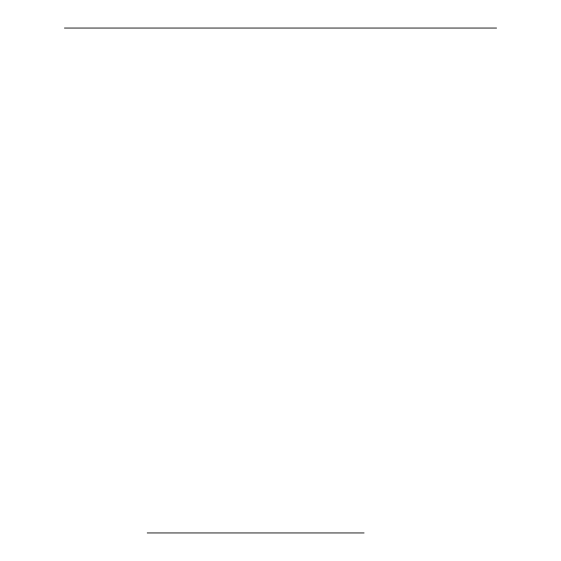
<?xml version="1.0" encoding="UTF-8"?>
<svg xmlns="http://www.w3.org/2000/svg" width="561" height="561" viewBox="0 0 561 561"><rect width="100%" height="100%" fill="white"/><g stroke="black" fill="none" stroke-linecap="round" stroke-linejoin="round"><path stroke-width="0.84" d="M64.445 28.05L496.555 28.05M147.22 532.95L364.082 532.95"/></g></svg>
